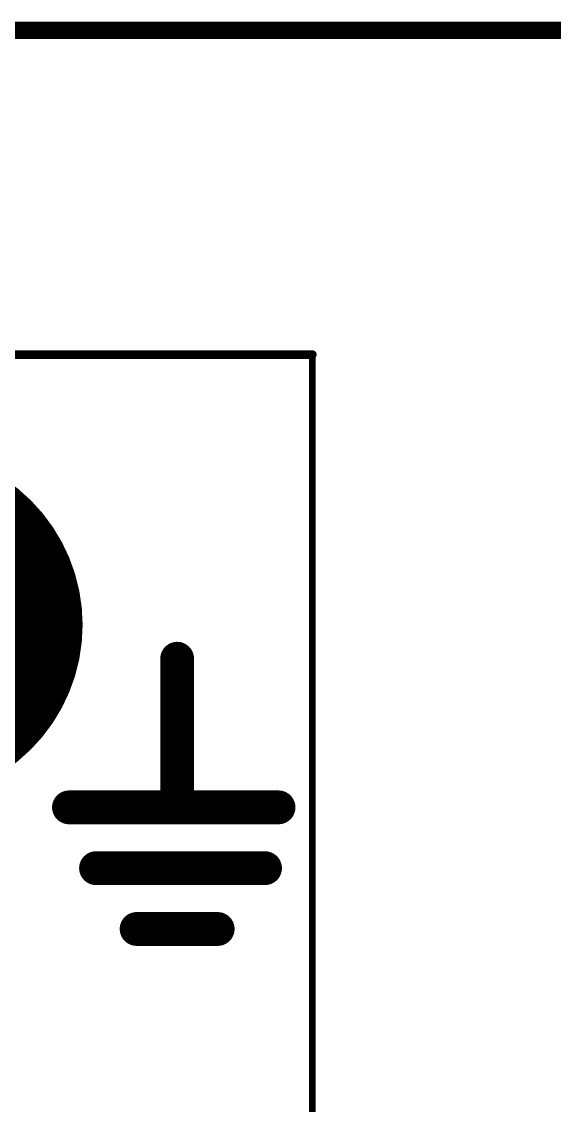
# Model space of a CAD drawing. Header units: inches. Extents: x 32166 to 66782, y 2386 to 7162.
# Drawn here: x 33207.7 to 33286.5, y 3628 to 3788.4 of the extents above; entities that cross this region are included whole.
import ezdxf

# ---------------------------------------------------------------- set-up
doc = ezdxf.new("R2010")
doc.units = ezdxf.units.IN
doc.header["$LTSCALE"] = 0.64311
doc.header["$MEASUREMENT"] = 0
for name, color, linetype in [('KEEPOUTLAYER', 6, 'CONTINUOUS'), ('MULTILAYER', 9, 'CONTINUOUS'), ('TOPLAYER', 1, 'CONTINUOUS'), ('TOPOVERLAY', 2, 'CONTINUOUS'), ('TOPSOLDER', 216, 'CONTINUOUS')]:
    doc.layers.add(name, color=color, linetype=linetype)

msp = doc.modelspace()

# ---------------------------------------------------------------- linework, layer by layer
at = {"layer": 'KEEPOUTLAYER'}
for points, const_width in [([(32925.68, 3739.08), (33250.68, 3739.08)], 1.27), ([(33250.68, 3561.08), (33250.68, 3739.08)], 1)]:
    msp.add_lwpolyline(points, dxfattribs=dict(at, const_width=const_width))
for points, const_width in [([(33250.36, 3739.08, 1), (33251, 3739.08, 1)], 0.636), ([(33250.43, 3739.08, 1), (33250.93, 3739.08, 1)], 0.5)]:
    msp.add_lwpolyline(points, format="xyb", close=True, dxfattribs=dict(at, const_width=const_width))
at = {"layer": 'MULTILAYER', "const_width": 25}
msp.add_lwpolyline([(33178.18, 3699.08, 1), (33203.18, 3699.08, 1)], format="xyb", close=True, dxfattribs=at)
at = {"layer": 'TOPLAYER', "const_width": 25}
msp.add_lwpolyline([(33178.18, 3699.08, 1), (33203.18, 3699.08, 1)], format="xyb", close=True, dxfattribs=at)
at = {"layer": 'TOPOVERLAY'}
for points, const_width in [([(33199.96, 3787.08), (33405.68, 3787.08)], 2.54), ([(33230.68, 3674.08), (33230.68, 3694.08)], 5), ([(33214.68, 3672.08), (33245.68, 3672.08)], 5), ([(33218.68, 3663.08), (33243.68, 3663.08)], 5), ([(33224.68, 3654.08), (33236.68, 3654.08)], 5)]:
    msp.add_lwpolyline(points, dxfattribs=dict(at, const_width=const_width))
at = {"layer": 'TOPOVERLAY', "const_width": 2.5}
for points in [[(33229.43, 3694.08, 1), (33231.93, 3694.08, 1)], [(33229.43, 3674.08, 1), (33231.93, 3674.08, 1)], [(33213.43, 3672.08, 1), (33215.93, 3672.08, 1)], [(33244.43, 3672.08, 1), (33246.93, 3672.08, 1)], [(33217.43, 3663.08, 1), (33219.93, 3663.08, 1)], [(33242.43, 3663.08, 1), (33244.93, 3663.08, 1)], [(33223.43, 3654.08, 1), (33225.93, 3654.08, 1)], [(33235.43, 3654.08, 1), (33237.93, 3654.08, 1)]]:
    msp.add_lwpolyline(points, format="xyb", close=True, dxfattribs=at)
at = {"layer": 'TOPSOLDER', "const_width": 26.02}
msp.add_lwpolyline([(33177.67, 3699.08, 1), (33203.69, 3699.08, 1)], format="xyb", close=True, dxfattribs=at)

doc.saveas('drawing.dxf')
